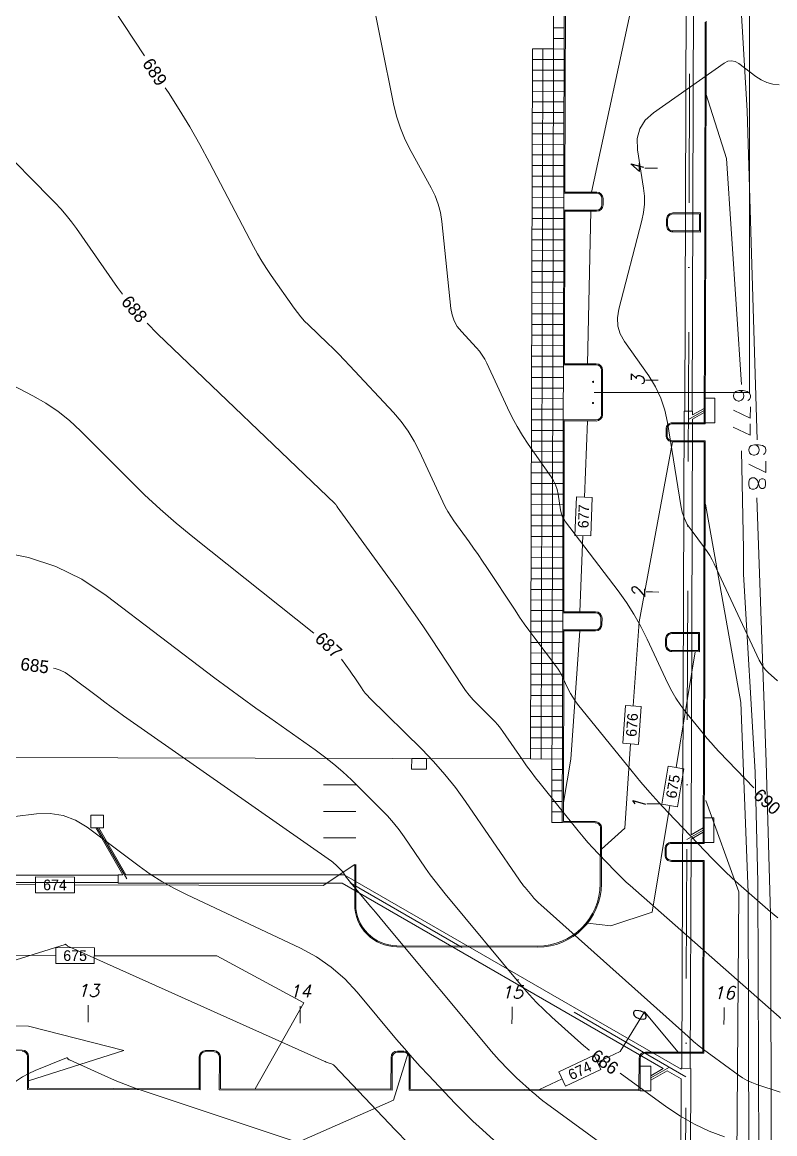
# Model space of a CAD drawing. Extents: x 9956 to 12723, y 9559 to 10903.
# Drawn here: x 11343 to 11698, y 10052 to 10577 of the extents above; entities that cross this region are included whole.
import ezdxf
from ezdxf.enums import TextEntityAlignment as Align

# ---------------------------------------------------------------- set-up
doc = ezdxf.new("R2010")
doc.units = 0
doc.header["$MEASUREMENT"] = 0
doc.linetypes.add('DGN Style 4', pattern=[121.953328, 60.938578, -30.469289, 0.076173, -30.469289])
for name, color, linetype, lineweight in [('A-DOOR-IDEN', 7, 'Continuous', 0), ('A-SITE-EXJT', 7, 'Continuous', 0), ('A-SITE-FENC', 7, 'Continuous', 0), ('A-SITE-TREE', 7, 'Continuous', 0), ('A-SITE-WATR', 7, 'Continuous', 0), ('A-SPOT', 7, 'Continuous', 0), ('G-ANNO-BRDR', 7, 'Continuous', 0), ('G-ANNO-NPLT', 7, 'Continuous', 0), ('PL-OFF', 7, 'Continuous', 0), ('PROJECT AREA', 7, 'Continuous', 0)]:
    doc.layers.add(name, color=color, linetype=linetype, lineweight=lineweight)
doc.styles.add('Style-Font 001', font='Font 001.shx')
doc.styles.add('Style-ITALICS', font='ITALICS.shx')
doc.styles.add('Style-WORKING', font='WORKING.shx')
doc.linetypes.add('UT Pr UGE', pattern='A,0.5,-0.25,["UGE",Style-Font 001,S=0.1,R=0,X=-0.1256,Y=-0.05],-0.25,1.35,-0.125,1.35,-0.125,0.85', length=4.8)

msp = doc.modelspace()

# ---------------------------------------------------------------- linework, layer by layer
at = {"layer": 'A-DOOR-IDEN', "color": 43, "linetype": 'Continuous', "lineweight": 0}
for p, q in [((11665.43, 10209.29), (11681.06, 10166.32)), ((11681.06, 10166.32), (11678.73, 9853.02))]:
    msp.add_line(p, q, dxfattribs=at)
at = {"layer": 'A-SITE-EXJT', "color": 43, "linetype": 'Continuous', "lineweight": 0}
for p, q in [((11680.46, 10612.27), (11685.01, 10534.74)), ((11665.43, 10542.88), (11675.18, 10512.25)), ((11685.01, 10534.74), (11689.67, 10379.51)), ((11675.18, 10512.25), (11682.21, 10405.66)), ((11678.87, 10401.63), (11678.49, 10400.5)), ((11678.49, 10400.5), (11678.49, 10400.12)), ((11678.49, 10400.12), (11678.86, 10398.98)), ((11679.63, 10402.38), (11678.87, 10401.63)), ((11681.14, 10402.76), (11679.63, 10402.38)), ((11683.03, 10402.75), (11681.14, 10402.76)), ((11682.28, 10402.37), (11681.14, 10402.76)), ((11683.03, 10401.61), (11682.28, 10402.37)), ((11683.02, 10398.97), (11683.4, 10400.1)), ((11684.92, 10402.36), (11683.03, 10402.75)), ((11683.4, 10400.48), (11683.03, 10401.61)), ((11683.4, 10400.1), (11683.4, 10400.48)), ((11686.12, 10401.6), (11684.92, 10402.36)), ((11686.11, 10398.58), (11686.49, 10399.71)), ((11686.49, 10400.47), (11686.12, 10401.6)), ((11686.49, 10399.71), (11686.49, 10400.47)), ((11678.86, 10398.98), (11679.62, 10398.16)), ((11679.62, 10398.16), (11680.75, 10397.78)), ((11680.75, 10397.78), (11681.13, 10397.78)), ((11681.13, 10397.78), (11682.26, 10398.15)), ((11682.26, 10398.15), (11683.02, 10398.97)), ((11685.35, 10398.14), (11686.11, 10398.58)), ((11686.47, 10395.05), (11686.45, 10389.7)), ((11686.45, 10389.7), (11678.46, 10393.57)), ((11686.42, 10381.64), (11678.43, 10385.51)), ((11686.44, 10386.99), (11686.42, 10381.64)), ((11682.35, 10374.26), (11683.17, 10327.99)), ((11686.12, 10376.09), (11685.74, 10374.96)), ((11685.74, 10374.96), (11685.74, 10374.58)), ((11685.74, 10374.58), (11686.11, 10373.45)), ((11686.88, 10376.85), (11686.12, 10376.09)), ((11688.39, 10377.22), (11686.88, 10376.85)), ((11690.28, 10377.21), (11688.39, 10377.22)), ((11689.53, 10376.84), (11688.39, 10377.22)), ((11690.28, 10376.08), (11689.53, 10376.84)), ((11690.27, 10373.43), (11690.65, 10374.57)), ((11692.17, 10376.83), (11690.28, 10377.21)), ((11690.65, 10374.94), (11690.28, 10376.08)), ((11690.65, 10374.57), (11690.65, 10374.94)), ((11693.37, 10376.07), (11692.17, 10376.83)), ((11693.36, 10373.04), (11693.74, 10374.18)), ((11693.74, 10374.93), (11693.37, 10376.07)), ((11693.74, 10374.18), (11693.74, 10374.93)), ((11686.11, 10373.45), (11686.87, 10372.63)), ((11686.87, 10372.63), (11688, 10372.24)), ((11688, 10372.24), (11688.38, 10372.24)), ((11688.38, 10372.24), (11689.51, 10372.62)), ((11689.51, 10372.62), (11690.27, 10373.43)), ((11692.6, 10372.61), (11693.36, 10373.04)), ((11693.72, 10369.52), (11693.7, 10364.16)), ((11693.7, 10364.16), (11685.71, 10368.03)), ((11685.68, 10359.66), (11686.07, 10360.79)), ((11685.68, 10358.14), (11685.68, 10359.66)), ((11686.05, 10357.01), (11685.68, 10358.14)), ((11686.07, 10360.79), (11686.44, 10361.17)), ((11686.44, 10361.17), (11687.2, 10361.54)), ((11687.2, 10361.54), (11688.34, 10361.54)), ((11688.34, 10361.54), (11689.09, 10361.16)), ((11689.09, 10361.16), (11689.84, 10360.4)), ((11690.21, 10358.51), (11689.83, 10357.37)), ((11689.84, 10360.4), (11690.22, 10359.26)), ((11690.6, 10360.02), (11690.21, 10358.51)), ((11690.22, 10359.26), (11690.59, 10357.75)), ((11690.59, 10357.75), (11690.96, 10356.99)), ((11690.98, 10360.77), (11690.6, 10360.02)), ((11691.74, 10361.15), (11690.98, 10360.77)), ((11692.55, 10361.14), (11691.74, 10361.15)), ((11693.31, 10360.76), (11692.55, 10361.14)), ((11693.3, 10356.98), (11693.68, 10358.11)), ((11693.68, 10359.63), (11693.31, 10360.76)), ((11693.68, 10358.11), (11693.68, 10359.63)), ((11686.43, 10356.57), (11686.05, 10357.01)), ((11687.18, 10356.19), (11686.43, 10356.57)), ((11688.32, 10356.18), (11687.18, 10356.19)), ((11689.07, 10356.56), (11688.32, 10356.18)), ((11689.83, 10357.37), (11689.07, 10356.56)), ((11690.96, 10356.99), (11691.72, 10356.55)), ((11691.72, 10356.55), (11692.54, 10356.54)), ((11692.54, 10356.54), (11693.3, 10356.98)), ((11681.95, 10255.58), (11665.3, 10349.17)), ((11689.48, 10352.15), (11693.86, 10227.39)), ((11683.17, 10327.99), (11683.26, 10316.19)), ((11683.26, 10316.19), (11688.69, 10222.64)), ((11685.38, 10165.92), (11681.95, 10255.58)), ((11693.86, 10227.39), (11696.07, 10150.14)), ((11688.69, 10222.64), (11689.93, 10170.75)), ((11689.93, 10170.75), (11691.19, 9868.81)), ((11685.38, 10165.92), (11686.22, 9859.69)), ((11696.07, 10150.14), (11696.65, 9877.46))]:
    msp.add_line(p, q, dxfattribs=at)
at = {"layer": 'A-SITE-FENC', "color": 7, "linetype": 'DGN Style 4', "lineweight": 0}
for p, q in [((11654.9, 9759.46), (11658.23, 10660.91)), ((11657.23, 10389.08), (11664.71, 10393.36)), ((11378.39, 10196.45), (11392.32, 10172.33)), ((11656.5, 10190.95), (11664.22, 10195.37)), ((11656.08, 10078.98), (11494.4, 10172.33)), ((11639.54, 10078.43), (11648.29, 10083.48))]:
    msp.add_line(p, q, dxfattribs=at)
at = {"layer": 'A-SITE-FENC', "color": 7, "linetype": 'Continuous', "lineweight": 0}
for p, q in [((11655.49, 10393.09), (11656.48, 10659.9)), ((11658.99, 10393.08), (11659.92, 10643.36)), ((11654.1, 10082.98), (11655.24, 10393.09)), ((11659.24, 10393.08), (11655.24, 10393.09)), ((11658.5, 10193.11), (11659.23, 10389.22)), ((11659.23, 10389.22), (11664.71, 10392.36)), ((11659.24, 10391.24), (11664.71, 10394.37)), ((11659.24, 10391.24), (11659.24, 10393.08)), ((11377.66, 10196.45), (11390.44, 10174.33)), ((11379.11, 10196.45), (11391.88, 10174.33)), ((11658.5, 10193.11), (11664.22, 10196.38)), ((11658.1, 10082.97), (11658.5, 10191.09)), ((11658.5, 10191.09), (11664.22, 10194.36)), ((11388.32, 10174.33), (11388.32, 10170.33)), ((11390.44, 10174.33), (11388.32, 10174.33)), ((11494.93, 10174.33), (11391.88, 10174.33)), ((11653.85, 10082.58), (11494.93, 10174.33)), ((11388.32, 10170.58), (11273.28, 10170.58)), ((11388.32, 10174.08), (11276.99, 10174.08)), ((11493.86, 10170.33), (11388.32, 10170.33)), ((11645.41, 10082.83), (11493.86, 10170.33)), ((11639.5, 10079.41), (11645.41, 10082.83)), ((11639.5, 10077.39), (11647.16, 10081.82)), ((11653.83, 10077.97), (11647.16, 10081.82)), ((11653.85, 10082.99), (11658.35, 10082.97)), ((11653.85, 10082.58), (11653.85, 10082.99)), ((11657.15, 9758.15), (11658.35, 10082.97)), ((11652.66, 9760.77), (11653.83, 10077.97))]:
    msp.add_line(p, q, dxfattribs=at)
at = {"layer": 'A-SITE-FENC', "color": 7, "linetype": 'Continuous', "lineweight": 0, "flags": 128}
for points in [[(11669.73, 10399.18), (11669.73, 10387.55), (11664.71, 10387.55), (11664.71, 10399.18)], [(11375.39, 10202.45), (11381.39, 10202.45), (11381.39, 10196.45), (11375.39, 10196.45)], [(11669.24, 10201.19), (11669.24, 10189.56), (11664.22, 10189.56), (11664.22, 10201.19)], [(11634.43, 10072.33), (11634.43, 10083.97), (11639.45, 10083.97), (11639.45, 10072.33)]]:
    msp.add_lwpolyline(points, close=True, dxfattribs=at)
at = {"layer": 'A-SITE-TREE', "color": 7, "linetype": 'UT Pr UGE', "lineweight": 0, "ltscale": 60, "flags": 128}
msp.add_lwpolyline([(11612.74, 10401.92), (11686.09, 10401.92), (11686.09, 10793.21)], dxfattribs=at)
at = {"layer": 'A-SITE-WATR', "color": 7, "linetype": 'Continuous', "lineweight": 0}
for p, q in [((11598.7, 10586.9), (11598.47, 10495.91)), ((11599.2, 10586.4), (11598.97, 10496.41)), ((11665.17, 10576.54), (11664.93, 10477.54)), ((11665.67, 10577.04), (11665.43, 10478.04)), ((11598.47, 10495.91), (11613.97, 10495.87)), ((11598.97, 10496.41), (11613.97, 10496.37)), ((11616.47, 10493.36), (11616.46, 10490.36)), ((11616.97, 10493.36), (11616.96, 10490.36)), ((11598.45, 10487.91), (11598.27, 10414.91)), ((11598.45, 10487.91), (11613.95, 10487.87)), ((11598.95, 10487.41), (11598.78, 10415.41)), ((11598.95, 10487.41), (11613.95, 10487.37)), ((11646.94, 10483.59), (11646.93, 10480.59)), ((11647.44, 10483.59), (11647.43, 10480.59)), ((11662.95, 10486.55), (11649.95, 10486.58)), ((11662.45, 10486.05), (11649.95, 10486.08)), ((11662.45, 10486.05), (11662.43, 10478.05)), ((11662.95, 10486.55), (11662.93, 10477.55)), ((11662.43, 10478.05), (11649.93, 10478.08)), ((11662.93, 10477.55), (11649.93, 10477.58)), ((11664.93, 10477.54), (11664.71, 10387.55)), ((11665.43, 10478.04), (11665.2, 10387.05)), ((11598.78, 10415.41), (11613.78, 10415.37)), ((11598.27, 10414.91), (11613.77, 10414.87)), ((11616.27, 10412.37), (11616.22, 10391.37)), ((11616.77, 10412.37), (11616.72, 10391.37)), ((11598.21, 10388.91), (11597.99, 10297.92)), ((11598.21, 10388.91), (11613.71, 10388.87)), ((11598.71, 10388.41), (11598.49, 10298.41)), ((11598.71, 10388.41), (11613.71, 10388.37)), ((11646.7, 10384.59), (11646.69, 10381.59)), ((11647.2, 10384.59), (11647.19, 10381.59)), ((11665.2, 10387.05), (11649.7, 10387.09)), ((11664.71, 10387.55), (11649.71, 10387.59)), ((11665.18, 10379.05), (11649.68, 10379.09)), ((11665.18, 10379.05), (11664.94, 10280.05)), ((11664.68, 10378.55), (11649.68, 10378.59)), ((11664.68, 10378.55), (11664.44, 10279.55)), ((11597.99, 10297.92), (11613.49, 10297.88)), ((11598.49, 10298.41), (11613.49, 10298.38)), ((11615.98, 10295.37), (11615.97, 10292.37)), ((11616.48, 10295.37), (11616.47, 10292.37)), ((11597.97, 10289.92), (11597.74, 10198.92)), ((11597.97, 10289.92), (11613.47, 10289.88)), ((11598.47, 10289.42), (11598.25, 10199.42)), ((11598.47, 10289.42), (11613.47, 10289.38)), ((11646.46, 10285.6), (11646.45, 10282.6)), ((11646.96, 10285.6), (11646.95, 10282.6)), ((11662.46, 10288.56), (11649.46, 10288.59)), ((11661.96, 10288.06), (11649.46, 10288.09)), ((11661.96, 10288.06), (11661.94, 10280.06)), ((11662.46, 10288.56), (11662.44, 10279.56)), ((11661.94, 10280.06), (11649.44, 10280.09)), ((11662.44, 10279.56), (11649.44, 10279.59)), ((11664.44, 10279.55), (11664.22, 10189.56)), ((11664.94, 10280.05), (11664.72, 10189.06)), ((11597.74, 10198.92), (11613.24, 10198.88)), ((11598.25, 10199.42), (11613.25, 10199.38)), ((11615.74, 10196.38), (11615.67, 10170.08)), ((11616.24, 10196.37), (11616.17, 10170.08)), ((11646.21, 10186.6), (11646.21, 10183.6)), ((11646.71, 10186.6), (11646.71, 10183.6)), ((11664.22, 10189.56), (11649.22, 10189.59)), ((11664.72, 10189.06), (11649.22, 10189.09)), ((11664.7, 10181.06), (11649.2, 10181.09)), ((11664.2, 10180.56), (11649.2, 10180.59)), ((11664.2, 10180.56), (11663.98, 10090.56)), ((11664.7, 10181.06), (11664.48, 10090.06)), ((11499.87, 10179.16), (11499.82, 10160.36)), ((11500.37, 10179.16), (11500.32, 10160.36)), ((11586.1, 10140.65), (11519.77, 10140.81)), ((11586.1, 10140.15), (11519.77, 10140.31)), ((11342.99, 10091.55), (10880.39, 10092.68)), ((11429.49, 10091.34), (11433.49, 10091.33)), ((11429.49, 10090.84), (11433.49, 10090.83)), ((11519.98, 10091.11), (11522.98, 10091.11)), ((11519.98, 10090.61), (11522.98, 10090.61)), ((11636.98, 10090.63), (11663.98, 10090.56)), ((11345.45, 10073.04), (11345.48, 10088.54)), ((11345.95, 10073.54), (11345.98, 10088.54)), ((11426.44, 10073.34), (11426.48, 10088.34)), ((11426.94, 10072.84), (11426.98, 10088.34)), ((11435.94, 10072.82), (11435.98, 10088.32)), ((11436.44, 10073.32), (11436.48, 10088.32)), ((11516.94, 10073.12), (11516.98, 10088.12)), ((11517.44, 10072.62), (11517.48, 10088.12)), ((11525.44, 10072.6), (11525.48, 10088.1)), ((11525.94, 10073.1), (11525.98, 10088.1)), ((11633.93, 10072.84), (11633.97, 10087.84)), ((11634.43, 10072.33), (11634.47, 10087.83)), ((11636.98, 10090.13), (11664.48, 10090.06)), ((11345.45, 10073.04), (11426.94, 10072.84)), ((11345.95, 10073.54), (11426.44, 10073.34)), ((11435.94, 10072.82), (11517.44, 10072.62)), ((11436.44, 10073.32), (11516.94, 10073.12)), ((11525.44, 10072.6), (11634.43, 10072.33)), ((11525.94, 10073.1), (11633.93, 10072.84))]:
    msp.add_line(p, q, dxfattribs=at)
at = {"layer": 'A-SITE-WATR', "color": 7, "linetype": 'Continuous', "lineweight": 0, "flags": 128}
msp.add_lwpolyline([(11526.71, 10229.09), (11533.7, 10229.08), (11533.69, 10224.08), (11526.69, 10224.09)], close=True, dxfattribs=at)
at = {"layer": 'A-SITE-WATR', "color": 7, "linetype": 'Continuous', "lineweight": 0}
for centre, radius, start, end in [((11613.97, 10493.37), 3, 359.8594, 89.8594), ((11613.97, 10493.37), 2.5, 359.8594, 89.8594), ((11649.93, 10480.58), 3, 179.8595, 269.8595), ((11649.93, 10480.58), 2.5, 179.8595, 269.8595), ((11613.77, 10412.37), 2.5, 359.8594, 89.8594), ((11613.77, 10412.37), 3, 359.8594, 89.8594), ((11649.69, 10381.59), 3, 179.8595, 269.8595), ((11649.69, 10381.59), 2.5, 179.8595, 269.8595), ((11613.48, 10295.38), 3, 359.8594, 89.8594), ((11613.48, 10295.38), 2.5, 359.8594, 89.8594), ((11649.45, 10282.59), 3, 179.8595, 269.8595), ((11649.45, 10282.59), 2.5, 179.8595, 269.8595), ((11613.24, 10196.38), 2.5, 359.859, 89.8595), ((11613.24, 10196.38), 3, 359.859, 89.8595), ((11649.21, 10183.59), 3, 179.8595, 269.8595), ((11649.21, 10183.59), 2.5, 179.8595, 269.8595), ((11586.17, 10170.15), 30, 269.8595, 359.8595), ((11586.17, 10170.15), 29.5, 269.8595, 359.8595), ((11519.82, 10160.31), 20, 179.8595, 269.8595), ((11519.82, 10160.31), 19.5, 179.8595, 269.8595), ((11342.98, 10088.55), 3, 359.8595, 89.8595), ((11342.98, 10088.55), 2.5, 359.8595, 89.8595), ((11429.48, 10088.34), 3, 89.8595, 179.8595), ((11433.48, 10088.33), 3, 359.8595, 89.8595), ((11519.98, 10088.11), 3, 89.8595, 179.8595), ((11519.98, 10088.11), 2.5, 89.8595, 179.8595), ((11636.97, 10087.63), 3, 89.8595, 179.8595), ((11636.97, 10087.63), 2.5, 89.8595, 179.8595)]:
    msp.add_arc(centre, radius, start, end, dxfattribs=at)
at = {"layer": 'A-SITE-WATR', "color": 7, "linetype": 'Continuous', "lineweight": 0, "extrusion": (0, 0, -1)}
for centre, radius, start, end in [((-11613.96, 10490.37), 3, 180.1406, 270.1406), ((-11613.96, 10490.37), 2.5, 180.1406, 270.1406), ((-11649.94, 10483.58), 3, 0.1405, 90.1405), ((-11649.94, 10483.58), 2.5, 0.1405, 90.1405), ((-11613.72, 10391.37), 3, 180.1406, 270.1406), ((-11613.72, 10391.37), 2.5, 180.1406, 270.1406), ((-11649.7, 10384.59), 3, 0.1405, 90.1405), ((-11649.7, 10384.59), 2.5, 0.1405, 90.1405), ((-11613.47, 10292.38), 3, 180.1406, 270.1406), ((-11613.47, 10292.38), 2.5, 180.1406, 270.1406), ((-11649.46, 10285.59), 3, 0.1405, 90.1405), ((-11649.46, 10285.59), 2.5, 0.1405, 90.1405), ((-11649.21, 10186.59), 3, 0.1405, 90.1405), ((-11649.21, 10186.59), 2.5, 0.1405, 90.1405), ((-11528.72, 10121.29), 19.5, 90.1405339916006, 90.14054321539625), ((-11528.72, 10120.79), 19.5, 90.14053405958906, 90.14054321539619), ((-11429.48, 10088.34), 2.5, 0.1405, 90.1405), ((-11433.48, 10088.33), 2.5, 90.1405, 180.1405), ((-11522.98, 10088.11), 3, 90.1405, 180.1405), ((-11522.98, 10088.11), 2.5, 90.1405, 180.1405)]:
    msp.add_arc(centre, radius, start, end, dxfattribs=at)
at = {"layer": 'A-SPOT', "color": 7, "linetype": 'Continuous', "lineweight": 0, "flags": 128}
msp.add_lwpolyline([(10897.16, 10630.62), (10328.85, 10632.02), (10328.88, 10642.02), (10253.88, 10642.2), (10253.7, 10567.2), (10263.7, 10567.18), (10262.88, 10232.19), (10896.18, 10230.64), (10896.18, 10231.41), (10975.18, 10231.22), (10975.14, 10215.11), (10998.47, 10215.06), (10998.51, 10230.39), (11582.82, 10228.96), (11583.64, 10563.94), (11593.64, 10563.92), (11593.82, 10638.91), (11518.83, 10639.1), (11518.8, 10629.1), (10977.16, 10630.43), (10977.16, 10629.66), (10897.16, 10629.85)], close=True, dxfattribs=at)
at = {"layer": 'G-ANNO-BRDR', "color": 43, "linetype": 'Continuous', "lineweight": 0}
for p, q in [((11609.58, 10415.38), (11611.2, 10487.38)), ((11608.15, 10352.48), (11609.58, 10388.38)), ((11605.99, 10298.4), (11607.42, 10334.3)), ((11500.46, 10216.66), (11485.13, 10216.7)), ((11500.43, 10204.16), (11485.1, 10204.2)), ((11624.98, 10090.86), (11636.56, 10109.62)), ((11636.56, 10109.62), (11652.44, 10090.59)), ((11614.33, 10085.83), (11624.98, 10090.86)), ((11587.05, 10072.95), (11597.7, 10077.98))]:
    msp.add_line(p, q, dxfattribs=at)
at = {"layer": 'G-ANNO-BRDR', "color": 43, "linetype": 'Continuous', "lineweight": 0, "flags": 128}
for points in [[(11400.62, 10560.61), (11371.03, 10605.7), (11370.57, 10606.39), (11370.09, 10607.07), (11369.6, 10607.73), (11369.09, 10608.39), (11367.39, 10610.51), (11367.03, 10610.96), (11366.67, 10611.41), (11366.31, 10611.87), (11365.94, 10612.32), (11360.11, 10619.64)], [(11611.6, 10496.38), (11631.48, 10588.92)], [(11269.48, 10588.45), (11280.63, 10574.44), (11283.02, 10571.44), (11285.42, 10568.44), (11287.81, 10565.44), (11290.2, 10562.44), (11299.74, 10550.51), (11301.83, 10547.98), (11303.98, 10545.53), (11306.22, 10543.14), (11308.53, 10540.83), (11329.67, 10520.3), (11333.7, 10516.37), (11337.7, 10512.41), (11341.68, 10508.43), (11345.63, 10504.42), (11358.51, 10491.3), (11361.21, 10488.43), (11363.79, 10485.47), (11366.23, 10482.39), (11368.56, 10479.22), (11387.99, 10451.46), (11390.33, 10448.29)], [(11700.11, 10547.01), (11697.11, 10547.34), (11694.27, 10548.11), (11691.59, 10549.32), (11689.07, 10550.96), (11681.07, 10557.05), (11679.35, 10558.03), (11677.62, 10558.39), (11675.87, 10558.1), (11674.12, 10557.19), (11640.71, 10533.83), (11636.8, 10530.33), (11634.26, 10526.26), (11633.08, 10521.61), (11633.25, 10516.37), (11636.05, 10498.32), (11636.45, 10494.46), (11636.45, 10490.63), (11636.06, 10486.81), (11635.28, 10483.01), (11624.38, 10441.12), (11623.75, 10437.08), (11624, 10433.19), (11625.12, 10429.47), (11627.13, 10425.9)], [(11699.4, 10153.96), (11695.9, 10156.86), (11680.91, 10170.06), (11677.73, 10172.92), (11674.62, 10175.84), (11671.56, 10178.83), (11668.57, 10181.89), (11647.73, 10203.64), (11643.31, 10208.34), (11639, 10213.14), (11634.79, 10218.02), (11630.68, 10222.99), (11604.99, 10254.77), (11603.77, 10256.38), (11602.65, 10258.05), (11601.64, 10259.79), (11600.72, 10261.6), (11597.92, 10267.6), (11597.29, 10268.87), (11596.59, 10270.1), (11595.83, 10271.29), (11595, 10272.44), (11584.25, 10286.62), (11581.97, 10289.68), (11579.74, 10292.77), (11577.57, 10295.91), (11575.45, 10299.07), (11562.2, 10319.22), (11560.14, 10322.32), (11558.04, 10325.39), (11555.91, 10328.44), (11553.74, 10331.46), (11546.61, 10341.29), (11545.13, 10343.43), (11543.77, 10345.64), (11542.52, 10347.9), (11541.37, 10350.24), (11530.46, 10373.98), (11527.93, 10378.94), (11525.04, 10383.66), (11521.77, 10388.13), (11518.14, 10392.34), (11497.49, 10414.49), (11494.91, 10417.22), (11492.28, 10419.91), (11489.62, 10422.57), (11486.93, 10425.19), (11478.05, 10433.69), (11476.2, 10435.55), (11474.44, 10437.5), (11472.78, 10439.53), (11471.22, 10441.65), (11460.47, 10457.01), (11458.22, 10460.34), (11456.08, 10463.73), (11454.04, 10467.19), (11452.12, 10470.72), (11431.35, 10510.36), (11426.79, 10518.79), (11422.04, 10527.11), (11417.08, 10535.31), (11411.92, 10543.38), (11410.49, 10545.56)], [(11636.69, 10507.73), (11639.69, 10507.72), (11642.69, 10507.71)], [(11401.87, 10434.49), (11406.8, 10429.53), (11490.59, 10349.3), (11490.67, 10349.22), (11490.75, 10349.15), (11490.82, 10349.07), (11490.9, 10348.99), (11491.14, 10348.73), (11491.19, 10348.67), (11491.23, 10348.61), (11491.27, 10348.55), (11491.31, 10348.48), (11491.45, 10348.18), (11491.48, 10348.11), (11491.51, 10348.05), (11491.55, 10347.99), (11491.59, 10347.93), (11520.5, 10308.09), (11524.49, 10302.52), (11528.42, 10296.91), (11532.28, 10291.25), (11536.08, 10285.54), (11550.47, 10263.67), (11552.12, 10261.29), (11553.89, 10259.01), (11555.78, 10256.82), (11557.79, 10254.74), (11564.55, 10248.07), (11565.96, 10246.61), (11567.29, 10245.09), (11568.55, 10243.51), (11569.74, 10241.87), (11578.94, 10228.48), (11580.94, 10225.63), (11582.99, 10222.82), (11585.1, 10220.05), (11587.26, 10217.32), (11605.31, 10195), (11607.56, 10192.27), (11609.87, 10189.6), (11612.23, 10186.97), (11614.65, 10184.39), (11622.64, 10176.05), (11624.37, 10174.28), (11626.14, 10172.55), (11627.94, 10170.86), (11629.78, 10169.21), (11704.2, 10103.67)], [(11627.13, 10425.9), (11638.54, 10409.63), (11641.72, 10404.51), (11644.25, 10399.15), (11646.16, 10393.52), (11647.42, 10387.64), (11653.6, 10348.46), (11654.28, 10345.36), (11655.33, 10342.42), (11656.73, 10339.63), (11658.49, 10336.99), (11664.84, 10328.61), (11666.15, 10326.79), (11667.36, 10324.9), (11668.46, 10322.96), (11669.46, 10320.95), (11690.65, 10275.57), (11691.49, 10273.96), (11692.49, 10272.47), (11693.62, 10271.07), (11694.91, 10269.79), (11699.34, 10265.77)], [(11480.47, 10288.29), (11423.42, 10333.82), (11415.67, 10340.18), (11408.11, 10346.76), (11400.74, 10353.56), (11393.57, 10360.57), (11370.43, 10383.8), (11365.32, 10388.57), (11359.88, 10392.9), (11354.13, 10396.8), (11348.06, 10400.26), (11307.28, 10421.53)], [(11636.98, 10407.73), (11639.98, 10407.72), (11642.98, 10407.71)], [(11631.23, 10253.94), (11633.98, 10293.67), (11649.68, 10378.59)], [(11332.26, 10326.68), (11345.87, 10324.05), (11358.8, 10319.74), (11371.04, 10313.75), (11382.59, 10306.08), (11433.9, 10267.12), (11440.28, 10262.32), (11446.72, 10257.57), (11453.2, 10252.9), (11459.72, 10248.28), (11481.11, 10233.3), (11485.62, 10230), (11489.97, 10226.52), (11494.18, 10222.86), (11498.24, 10219.02), (11512.35, 10205.09), (11515.3, 10202.05), (11518.09, 10198.87), (11520.73, 10195.56), (11523.21, 10192.12), (11533.29, 10177.46), (11535.48, 10174.34), (11537.74, 10171.28), (11540.08, 10168.27), (11542.48, 10165.31), (11578.84, 10121.61), (11582.13, 10117.79), (11585.56, 10114.11), (11589.12, 10110.55), (11592.81, 10107.13), (11605.09, 10096.14), (11607.75, 10093.82), (11610.47, 10091.57), (11610.6, 10091.47)], [(11637.27, 10307.73), (11640.27, 10307.72), (11643.27, 10307.71)], [(11598.27, 10208.42), (11601.82, 10228.91), (11605.97, 10289.4)], [(11700.49, 10071.71), (11689.47, 10075.36), (11687.15, 10076.22), (11684.92, 10077.26), (11682.77, 10078.47), (11680.72, 10079.85), (11667.76, 10089.29), (11665.02, 10091.35), (11662.32, 10093.47), (11659.68, 10095.66), (11657.09, 10097.92), (11587.6, 10160.07), (11586.48, 10161.11), (11585.4, 10162.19), (11584.36, 10163.3), (11583.36, 10164.46), (11580.16, 10168.3), (11579.49, 10169.13), (11578.83, 10169.98), (11578.2, 10170.84), (11577.58, 10171.71), (11552.05, 10208.88), (11547.34, 10215.41), (11542.33, 10221.68), (11537.04, 10227.71), (11531.45, 10233.49), (11506.88, 10257.74), (11505.81, 10258.85), (11504.8, 10260.02), (11503.85, 10261.24), (11502.97, 10262.51), (11500.18, 10266.74), (11499.58, 10267.64), (11498.97, 10268.54), (11498.35, 10269.43), (11497.71, 10270.31), (11493.55, 10276.05)], [(11616.21, 10186.37), (11627.24, 10196.35), (11629.99, 10236.07)], [(11637.57, 10207.74), (11640.57, 10207.72), (11643.57, 10207.71)], [(11318.91, 10199.28), (11349.74, 10203.05), (11356.19, 10203.25), (11362.32, 10202.26), (11368.12, 10200.08), (11373.61, 10196.69), (11398.08, 10178.4), (11403.41, 10174.62), (11408.91, 10171.12), (11414.57, 10167.91), (11420.41, 10164.98), (11474.24, 10139.62), (11481.78, 10135.56), (11488.75, 10130.76), (11495.15, 10125.23), (11500.97, 10118.95), (11519.61, 10096.59), (11523.25, 10092.3), (11526.96, 10088.06), (11530.74, 10083.88), (11534.58, 10079.77), (11547.25, 10066.42), (11549.99, 10063.59), (11552.78, 10060.8), (11555.62, 10058.07), (11558.52, 10055.4), (11584.21, 10032.07)], [(11367.61, 10169.48), (11485.01, 10169.2), (11499.87, 10179.16)], [(10438.07, 10153.04), (10574.34, 10171.43), (11349.23, 10169.53)], [(11332.65, 10131.73), (11363.24, 10141.45), (11363.39, 10141.48), (11363.53, 10141.46), (11363.66, 10141.4), (11363.78, 10141.3), (11364.13, 10140.88), (11364.21, 10140.8), (11364.3, 10140.72), (11364.4, 10140.66), (11364.5, 10140.61), (11485.43, 10086.35), (11485.9, 10086.14), (11486.37, 10085.95), (11486.85, 10085.77), (11487.33, 10085.61), (11488.91, 10085.08), (11489.24, 10084.95), (11489.54, 10084.78), (11489.82, 10084.58), (11490.08, 10084.34), (11518.85, 10054.03), (11525.07, 10047.59)], [(11374.05, 10112.72), (11374.04, 10108.72), (11374.03, 10104.72)], [(11474.05, 10112.35), (11474.04, 10108.35), (11474.02, 10104.35)], [(11574.05, 10111.97), (11574.04, 10107.97), (11574.02, 10103.97)], [(11674.05, 10111.6), (11674.04, 10107.6), (11674.02, 10103.6)], [(11312.54, 10102.95), (11346.02, 10102.87), (11390.99, 10091.43), (11345.96, 10077)], [(11483.11, 10044.69), (11400, 10072.32), (11395.85, 10073.75), (11391.74, 10075.3), (11387.67, 10076.94), (11383.64, 10078.69), (11365.26, 10086.93), (11365.1, 10087.02), (11364.95, 10087.12), (11364.81, 10087.23), (11364.68, 10087.37), (11364.28, 10087.83), (11364.2, 10087.91), (11364.1, 10087.95), (11363.99, 10087.96), (11363.87, 10087.93), (11349.12, 10081.96), (11346.03, 10080.57), (11343.08, 10078.95), (11340.27, 10077.09), (11337.59, 10075.01), (11269.41, 10017.41)], [(11625.05, 10080.73), (11647.03, 10064.7), (11653.45, 10060.39), (11660.14, 10056.62), (11667.1, 10053.38), (11674.34, 10050.68)]]:
    msp.add_lwpolyline(points, dxfattribs=at)
for points in [[(11611.17, 10334.15), (11611.89, 10352.33), (11604.4, 10352.63), (11603.67, 10334.45)], [(11633.73, 10235.81), (11634.97, 10253.68), (11627.49, 10254.2), (11626.25, 10236.33)], [(11349.22, 10165.78), (11367.61, 10165.73), (11367.62, 10173.23), (11349.24, 10173.28)], [(11599.31, 10074.59), (11615.93, 10082.44), (11612.73, 10089.22), (11596.1, 10081.37)]]:
    msp.add_lwpolyline(points, close=True, dxfattribs=at)
at = {"layer": 'G-ANNO-NPLT', "color": 7, "linetype": 'Continuous', "lineweight": 0}
for p, q in [((11593.67, 10573.92), (11598.66, 10573.9)), ((11593.65, 10568.92), (11598.65, 10568.9)), ((11588.64, 10563.93), (11587.82, 10228.94)), ((11593.64, 10563.92), (11592.75, 10198.93)), ((11593.64, 10563.92), (11598.64, 10563.9)), ((11583.63, 10558.94), (11598.63, 10558.9)), ((11583.62, 10553.94), (11598.62, 10553.9)), ((11583.6, 10548.94), (11598.6, 10548.91)), ((11583.59, 10543.94), (11598.59, 10543.91)), ((11583.58, 10538.94), (11598.58, 10538.91)), ((11583.57, 10533.94), (11598.57, 10533.91)), ((11583.56, 10528.94), (11598.55, 10528.91)), ((11583.54, 10523.94), (11598.54, 10523.91)), ((11583.53, 10518.94), (11598.53, 10518.91)), ((11583.52, 10513.94), (11598.52, 10513.91)), ((11583.51, 10508.94), (11598.51, 10508.91)), ((11583.49, 10503.94), (11598.49, 10503.91)), ((11583.48, 10498.94), (11598.48, 10498.91)), ((11598.45, 10487.91), (11598.47, 10495.91)), ((11583.46, 10488.94), (11598.46, 10488.91)), ((11583.47, 10493.94), (11598.47, 10493.91)), ((11583.44, 10483.94), (11598.44, 10483.91)), ((11583.43, 10478.94), (11598.43, 10478.91)), ((11583.42, 10473.95), (11598.42, 10473.91)), ((11583.41, 10468.95), (11598.41, 10468.91)), ((11583.4, 10463.95), (11598.4, 10463.91)), ((11583.38, 10458.95), (11598.38, 10458.91)), ((11583.37, 10453.95), (11598.37, 10453.91)), ((11583.36, 10448.95), (11598.36, 10448.91)), ((11583.35, 10443.95), (11598.35, 10443.91)), ((11583.33, 10438.95), (11598.33, 10438.91)), ((11583.32, 10433.95), (11598.32, 10433.91)), ((11583.31, 10428.95), (11598.31, 10428.91)), ((11583.3, 10423.95), (11598.3, 10423.91)), ((11583.29, 10418.95), (11598.28, 10418.91)), ((11583.27, 10413.95), (11598.27, 10413.91)), ((11598.21, 10388.91), (11598.27, 10414.91)), ((11583.26, 10408.95), (11598.26, 10408.91)), ((11583.25, 10403.95), (11598.25, 10403.91)), ((11583.24, 10398.95), (11598.24, 10398.91)), ((11583.22, 10393.95), (11598.22, 10393.91)), ((11583.2, 10383.95), (11598.2, 10383.91)), ((11583.21, 10388.95), (11598.21, 10388.91)), ((11583.19, 10378.95), (11598.19, 10378.91)), ((11583.18, 10373.95), (11598.17, 10373.91)), ((11583.16, 10368.95), (11598.16, 10368.91)), ((11583.15, 10363.95), (11598.15, 10363.91)), ((11583.14, 10358.95), (11598.14, 10358.91)), ((11583.13, 10353.95), (11598.13, 10353.91)), ((11583.11, 10348.95), (11598.11, 10348.91)), ((11583.1, 10343.95), (11598.1, 10343.91)), ((11583.09, 10338.95), (11598.09, 10338.91)), ((11583.08, 10333.95), (11598.08, 10333.91)), ((11583.06, 10328.95), (11598.06, 10328.91)), ((11583.05, 10323.95), (11598.05, 10323.91)), ((11583.04, 10318.95), (11598.04, 10318.91)), ((11583.03, 10313.95), (11598.03, 10313.92)), ((11583.02, 10308.95), (11598.01, 10308.92)), ((11583, 10303.95), (11598, 10303.92)), ((11582.99, 10298.95), (11597.99, 10298.92)), ((11597.97, 10289.92), (11597.99, 10297.92)), ((11582.98, 10293.95), (11597.98, 10293.92)), ((11582.97, 10288.95), (11597.97, 10288.92)), ((11582.95, 10283.95), (11597.95, 10283.92)), ((11582.93, 10273.95), (11597.93, 10273.92)), ((11582.94, 10278.95), (11597.94, 10278.92)), ((11582.92, 10268.95), (11597.92, 10268.92)), ((11582.91, 10263.95), (11597.9, 10263.92)), ((11582.89, 10258.95), (11597.89, 10258.92)), ((11582.88, 10253.95), (11597.88, 10253.92)), ((11582.87, 10248.95), (11597.87, 10248.92)), ((11582.86, 10243.95), (11597.86, 10243.92)), ((11582.84, 10238.96), (11597.84, 10238.92)), ((11582.83, 10233.96), (11597.83, 10233.92)), ((11582.82, 10228.96), (11597.82, 10228.92)), ((11592.81, 10223.93), (11597.81, 10223.92)), ((11592.79, 10218.93), (11597.79, 10218.92)), ((11592.78, 10213.93), (11597.78, 10213.92)), ((11592.77, 10208.93), (11597.77, 10208.92)), ((11592.76, 10203.93), (11597.76, 10203.92)), ((11592.75, 10198.93), (11597.75, 10198.92))]:
    msp.add_line(p, q, dxfattribs=at)
at = {"layer": 'PL-OFF', "color": 7, "linetype": 'Continuous', "lineweight": 0}
for centre in [(11612.25, 10406.88), (11612.23, 10396.88)]:
    msp.add_circle(centre, 0.25, dxfattribs=at)
at = {"layer": 'PROJECT AREA', "color": 43, "linetype": 'Continuous', "lineweight": 0}
msp.add_line((11500.4, 10191.66), (11485.06, 10191.7), dxfattribs=at)
at = {"layer": 'PROJECT AREA', "color": 43, "linetype": 'Continuous', "lineweight": 0, "flags": 128}
for points in [[(11506.48, 10596.01), (11518.17, 10538.03), (11519.58, 10532.19), (11521.42, 10526.51), (11523.69, 10520.98), (11526.4, 10515.62), (11535.93, 10498.36), (11537.77, 10494.59), (11539.21, 10490.71), (11540.25, 10486.69), (11540.89, 10482.55), (11545.17, 10441.55), (11545.73, 10438.49), (11546.75, 10435.63), (11548.23, 10432.99), (11550.18, 10430.56), (11557.27, 10422.95), (11558.72, 10421.27), (11560.02, 10419.49), (11561.17, 10417.62), (11562.17, 10415.64), (11571.86, 10394.57), (11574.04, 10390.11), (11576.4, 10385.76), (11578.97, 10381.52), (11581.72, 10377.4), (11592.43, 10362.13), (11593.62, 10360.21), (11594.57, 10358.21), (11595.28, 10356.1), (11595.75, 10353.9), (11596.91, 10346.55), (11597.25, 10345.02), (11597.76, 10343.56), (11598.46, 10342.17), (11599.33, 10340.87), (11624.08, 10308.24), (11627.96, 10302.83), (11631.54, 10297.24), (11634.81, 10291.46), (11637.79, 10285.51), (11647.55, 10264.59), (11649.36, 10261), (11651.37, 10257.55), (11653.59, 10254.22), (11656.02, 10251.03), (11664.29, 10240.8), (11666.09, 10238.63), (11667.92, 10236.49), (11669.81, 10234.4), (11671.74, 10232.35), (11688.1, 10215.27)], [(11651.43, 10224.9), (11660.46, 10279.56)], [(11357.8, 10271.76), (11358.48, 10271.63), (11360.96, 10270.81), (11363.3, 10269.66), (11365.52, 10268.19), (11379.05, 10257.91), (11381.96, 10255.73), (11384.89, 10253.57), (11387.84, 10251.44), (11390.81, 10249.33), (11488.89, 10180.64), (11489.52, 10180.18), (11490.13, 10179.69), (11490.72, 10179.18), (11491.29, 10178.64), (11493.1, 10176.85), (11493.48, 10176.46), (11493.84, 10176.05), (11494.18, 10175.62), (11494.5, 10175.18), (11495.84, 10173.23), (11496.13, 10172.82), (11496.43, 10172.41), (11496.74, 10172.01), (11497.06, 10171.61), (11507.37, 10159.23), (11509.57, 10156.58), (11511.78, 10153.93), (11513.99, 10151.28), (11516.2, 10148.62), (11562.92, 10092.59), (11564.16, 10091.12), (11565.42, 10089.68), (11566.7, 10088.26), (11568.01, 10086.86), (11572.33, 10082.31), (11573.26, 10081.35), (11574.21, 10080.4), (11575.18, 10079.47), (11576.17, 10078.56), (11583.58, 10071.83), (11585.19, 10070.4), (11586.83, 10069.03), (11588.51, 10067.7), (11590.22, 10066.41), (11621.17, 10043.85)], [(11609.63, 10151.45), (11620.62, 10150.26), (11640.14, 10156.62), (11648.47, 10206.99)], [(10519.2, 10103.98), (10656.44, 10137.89), (11358.86, 10136.17)], [(11377, 10136.13), (11434.81, 10135.99), (11475.82, 10113.89), (11452.94, 10073.28)], [(11525.1, 10090.22), (11518.06, 10068), (11305.24, 9974.26)]]:
    msp.add_lwpolyline(points, dxfattribs=at)
for points in [[(11652.17, 10206.38), (11655.13, 10224.29), (11647.73, 10225.51), (11644.77, 10207.61)], [(11358.85, 10132.42), (11376.99, 10132.38), (11377.01, 10139.88), (11358.86, 10139.92)]]:
    msp.add_lwpolyline(points, close=True, dxfattribs=at)

# ---------------------------------------------------------------- texts
at = {"layer": 'G-ANNO-BRDR', "color": 43, "linetype": 'Continuous', "lineweight": 0}
for s, height, rotation, style, p in [('689', 6, 303.2675, 'Style-Font 001', (11405.55, 10553.09)), ('688', 6, 309.9052, 'Style-Font 001', (11395.89, 10441.21)), ('677', 5, 87.714, 'Style-WORKING', (11607.78, 10343.39)), ('687', 6, 316.8906, 'Style-Font 001', (11487.51, 10282.68)), ('676', 5, 86.0392, 'Style-WORKING', (11630.61, 10245.01)), ('674', 5, 359.8595, 'Style-WORKING', (11358.42, 10169.51)), ('686', 6, 323.3719, 'Style-Font 001', (11617.78, 10086.03)), ('674', 5, 25.2748, 'Style-WORKING', (11606.02, 10081.9))]:
    msp.add_text(s, height=height, rotation=rotation, dxfattribs=dict(at, style=style)).set_placement(p, align=Align.MIDDLE_CENTER)
at = {"layer": 'G-ANNO-BRDR', "color": 43, "linetype": 'Continuous', "lineweight": 0, "style": 'Style-ITALICS'}
for s, rotation, p in [('4', 89.7883, (11636.13, 10507.4)), ('3', 89.7883, (11636.42, 10407.4)), ('2', 89.7883, (11636.71, 10307.4)), ('1', 89.7883, (11637, 10207.4)), ('13', 359.7868, (11374.07, 10116.72)), ('14', 359.7868, (11474.07, 10116.34)), ('15', 359.7868, (11574.07, 10115.97)), ('16', 359.7868, (11674.07, 10115.6)), ('0', 89.7883, (11637.29, 10107.4))]:
    msp.add_text(s, height=6, rotation=rotation, dxfattribs=at).set_placement(p, align=Align.CENTER)
at = {"layer": 'PROJECT AREA', "color": 43, "linetype": 'Continuous', "lineweight": 0}
for s, height, rotation, style, p in [('685', 6, 352.6675, 'Style-Font 001', (11348.89, 10273.03)), ('675', 5, 80.6138, 'Style-WORKING', (11649.95, 10215.95)), ('690', 6, 317.7676, 'Style-Font 001', (11694.36, 10208.81)), ('675', 5, 359.8595, 'Style-WORKING', (11367.93, 10136.15))]:
    msp.add_text(s, height=height, rotation=rotation, dxfattribs=dict(at, style=style)).set_placement(p, align=Align.MIDDLE_CENTER)

doc.saveas('drawing.dxf')
